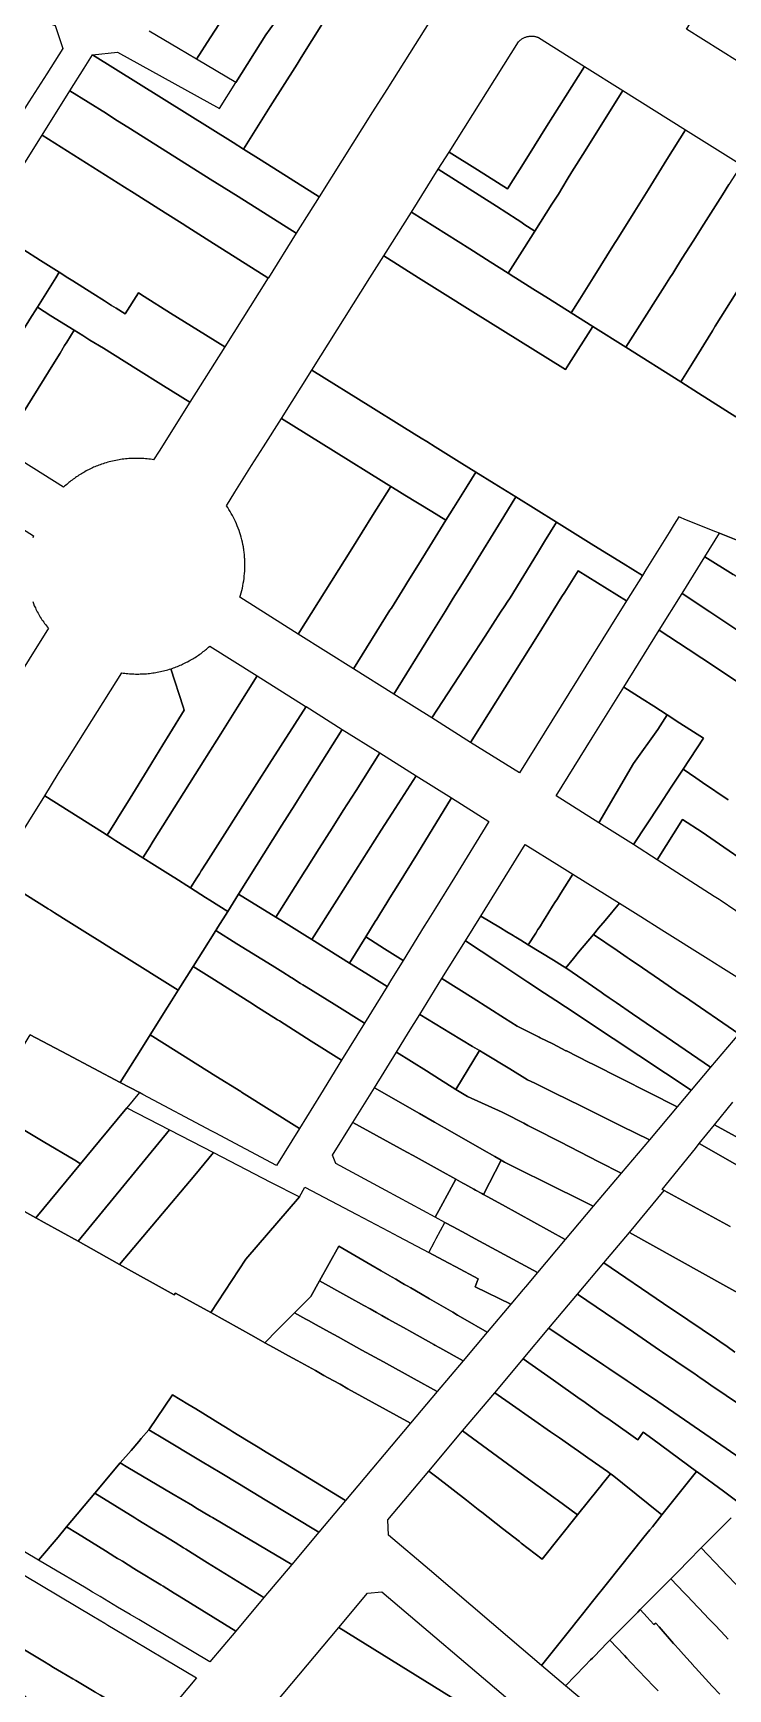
# Model space of a CAD drawing. Header units: metres. Extents: x 3 to 1005126, y 39 to 4383651.
# Drawn here: x 490189.9 to 490286.3, y 4371099.3 to 4371329.2 of the extents above; entities that cross this region are included whole.
import ezdxf

# ---------------------------------------------------------------- set-up
doc = ezdxf.new("R2010")
doc.units = ezdxf.units.M
doc.header["$MEASUREMENT"] = 0
doc.layers.add('TM_Llucmajor', color=7, linetype='Continuous')

msp = doc.modelspace()

# ---------------------------------------------------------------- linework, layer by layer
at = {"layer": 'TM_Llucmajor', "linetype": 'Continuous', "flags": 128}
for points in [[(490218, 4371322.33), (490212.55, 4371325.56), (490214.46, 4371328.55), (490215.73, 4371330.53), (490216.87, 4371332.32), (490217.98, 4371334.08), (490218.8, 4371335.37), (490218.96, 4371335.27), (490219.91, 4371336.83), (490222.51, 4371341.12), (490225.01, 4371344.99), (490225.07, 4371345.08), (490227.6, 4371348.99), (490232.81, 4371345.72), (490227.83, 4371337.8), (490225.74, 4371334.41), (490225.24, 4371333.59), (490223.43, 4371330.68), (490223.38, 4371330.61), (490222.16, 4371328.95), (490218, 4371322.33)], [(490217.64, 4371313.99), (490198.09, 4371326.16), (490201.57, 4371326.54), (490215.73, 4371318.74), (490218, 4371322.33), (490222.16, 4371328.95), (490223.38, 4371330.61), (490223.43, 4371330.68), (490225.24, 4371333.59), (490225.74, 4371334.41), (490227.83, 4371337.8), (490232.81, 4371345.72), (490237.68, 4371342.66), (490235.16, 4371338.66), (490233.38, 4371335.82), (490231.51, 4371332.84), (490230.06, 4371330.53), (490227.09, 4371325.81), (490226.51, 4371324.89), (490222.79, 4371318.98), (490222.32, 4371318.24), (490219.08, 4371313.08), (490217.64, 4371313.99)], [(490171, 4371327.67), (490167.88, 4371329.64), (490167.46, 4371329.9), (490159.79, 4371334.75), (490164.67, 4371342.54), (490172.29, 4371338), (490175.76, 4371335.93), (490181.91, 4371333.91), (490190.12, 4371331.21), (490192.92, 4371330.23), (490193.98, 4371327.06), (490191.75, 4371323.56), (490189.28, 4371319.67), (490187.67, 4371317.13), (490185.13, 4371318.74), (490182.62, 4371320.32), (490176.36, 4371324.28), (490173.24, 4371326.26), (490171, 4371327.67)], [(490221.52, 4371311.55), (490219.08, 4371313.08), (490222.32, 4371318.24), (490222.79, 4371318.98), (490226.51, 4371324.89), (490227.09, 4371325.81), (490230.06, 4371330.53), (490231.51, 4371332.84), (490233.38, 4371335.82), (490235.16, 4371338.66), (490237.68, 4371342.66), (490246.89, 4371336.88), (490247.42, 4371334.8), (490238.98, 4371321.38), (490237, 4371318.24), (490232.8, 4371311.56), (490229.6, 4371306.47), (490221.52, 4371311.55)], [(490290.05, 4371323.83), (490280.62, 4371329.76), (490283.33, 4371334), (490284.89, 4371336.43), (490285.51, 4371337.41), (490288.17, 4371341.58), (490292.08, 4371340.03), (490292.46, 4371339.88), (490295.13, 4371338.82), (490296.61, 4371338.23), (490298.52, 4371337.47), (490297.32, 4371335.53), (490296.71, 4371334.56), (490294.91, 4371331.66), (490292.47, 4371327.73), (490290.05, 4371323.83)], [(490255.76, 4371307.59), (490251.57, 4371310.21), (490247.64, 4371312.68), (490257.26, 4371327.96), (490257.32, 4371328.03), (490257.38, 4371328.09), (490257.45, 4371328.15), (490257.52, 4371328.22), (490257.59, 4371328.27), (490257.67, 4371328.33), (490257.75, 4371328.39), (490257.83, 4371328.44), (490257.91, 4371328.48), (490258, 4371328.53), (490258.09, 4371328.57), (490258.18, 4371328.61), (490258.27, 4371328.64), (490258.36, 4371328.68), (490258.46, 4371328.7), (490258.55, 4371328.73), (490258.65, 4371328.74), (490258.75, 4371328.76), (490258.85, 4371328.77), (490258.95, 4371328.78), (490259.04, 4371328.78), (490259.14, 4371328.78), (490259.24, 4371328.77), (490259.33, 4371328.77), (490259.43, 4371328.75), (490259.52, 4371328.74), (490259.62, 4371328.72), (490259.71, 4371328.69), (490259.8, 4371328.67), (490259.88, 4371328.64), (490259.97, 4371328.61), (490260.05, 4371328.57), (490266.42, 4371324.57), (490261.15, 4371316.21), (490258.64, 4371312.2), (490257.4, 4371310.22), (490256.52, 4371308.8), (490255.76, 4371307.59)], [(490200.03, 4371318.01), (490194.97, 4371321.19), (490196.94, 4371324.32), (490198.09, 4371326.16), (490217.64, 4371313.99), (490219.08, 4371313.08), (490221.52, 4371311.55), (490229.6, 4371306.47), (490226.41, 4371301.4), (490218.32, 4371306.49), (490214.45, 4371308.93), (490203.38, 4371315.9), (490201.21, 4371317.26), (490200.03, 4371318.01)], [(490254.22, 4371305.14), (490246.12, 4371310.28), (490247.64, 4371312.68), (490251.57, 4371310.21), (490255.76, 4371307.59), (490256.52, 4371308.8), (490257.4, 4371310.22), (490258.64, 4371312.2), (490261.15, 4371316.21), (490266.42, 4371324.57), (490271.77, 4371321.21), (490266.51, 4371312.85), (490264.68, 4371309.95), (490264.02, 4371308.85), (490262.81, 4371306.83), (490262.27, 4371305.98), (490261.92, 4371305.44), (490259.53, 4371301.7), (490258.02, 4371302.67), (490257.71, 4371302.88), (490257.09, 4371303.32), (490254.22, 4371305.14)], [(490207.3, 4371304.81), (490203.88, 4371306.97), (490202.56, 4371307.81), (490191.11, 4371315.04), (490194.97, 4371321.19), (490200.03, 4371318.01), (490201.21, 4371317.26), (490203.38, 4371315.9), (490214.45, 4371308.93), (490218.32, 4371306.49), (490226.41, 4371301.4), (490222.53, 4371295.23), (490222.5, 4371295.19), (490222.44, 4371295.23), (490214.41, 4371300.31), (490211.36, 4371302.24), (490210.55, 4371302.75), (490208.56, 4371304.01), (490207.3, 4371304.81)], [(490256.64, 4371295.35), (490255.82, 4371295.87), (490258.09, 4371299.44), (490259.53, 4371301.7), (490261.92, 4371305.44), (490262.27, 4371305.98), (490262.81, 4371306.83), (490264.02, 4371308.85), (490264.68, 4371309.95), (490266.51, 4371312.85), (490271.77, 4371321.21), (490280.47, 4371315.75), (490277.89, 4371311.62), (490275.27, 4371307.43), (490273.41, 4371304.45), (490270.97, 4371300.54), (490270.61, 4371299.96), (490267.65, 4371295.23), (490265.78, 4371292.24), (490264.59, 4371290.34), (490261.45, 4371292.32), (490259.28, 4371293.69), (490256.83, 4371295.23), (490256.64, 4371295.35)], [(490267.57, 4371288.46), (490264.59, 4371290.34), (490265.78, 4371292.24), (490267.65, 4371295.23), (490270.61, 4371299.96), (490270.97, 4371300.54), (490273.41, 4371304.45), (490275.27, 4371307.43), (490277.89, 4371311.62), (490280.47, 4371315.75), (490288.22, 4371310.88), (490286.5, 4371308.17), (490285.6, 4371306.74), (490283, 4371302.64), (490281.52, 4371300.3), (490280.02, 4371297.93), (490279.27, 4371296.75), (490278.83, 4371296.06), (490278.68, 4371295.82), (490278.3, 4371295.23), (490277.58, 4371294.09), (490273.81, 4371288.15), (490272.17, 4371285.56), (490267.57, 4371288.46)], [(490250.51, 4371299.22), (490242.39, 4371304.35), (490246.12, 4371310.28), (490254.22, 4371305.14), (490257.09, 4371303.32), (490257.71, 4371302.88), (490258.02, 4371302.67), (490259.53, 4371301.7), (490258.09, 4371299.44), (490255.82, 4371295.87), (490253.34, 4371297.43), (490250.51, 4371299.22)], [(490243.37, 4371295.23), (490238.55, 4371298.26), (490242.39, 4371304.35), (490250.51, 4371299.22), (490253.34, 4371297.43), (490255.82, 4371295.87), (490256.64, 4371295.35), (490256.83, 4371295.23), (490259.28, 4371293.69), (490261.45, 4371292.32), (490264.59, 4371290.34), (490267.57, 4371288.46), (490264.27, 4371283.21), (490263.8, 4371282.46), (490250.92, 4371290.5), (490246.7, 4371293.14), (490243.37, 4371295.23)], [(490282.28, 4371279.19), (490279.8, 4371280.75), (490281.43, 4371283.37), (490284.19, 4371287.83), (490284.6, 4371288.49), (490287.48, 4371293.14), (490288.73, 4371295.15), (490288.78, 4371295.23), (490288.97, 4371295.54), (490290.49, 4371298), (490295.6, 4371306.24), (490303.4, 4371301.33), (490299.58, 4371295.23), (490298.29, 4371293.18), (490296.43, 4371290.23), (490295.27, 4371288.38), (490293.81, 4371286.05), (490291.92, 4371283.04), (490291.06, 4371281.68), (490288.96, 4371278.33), (490287.45, 4371275.92), (490282.28, 4371279.19)], [(490180.24, 4371274.85), (490175.26, 4371277.99), (490179.67, 4371285.07), (490180.45, 4371286.33), (490180.97, 4371287.17), (490184.09, 4371292.18), (490184.61, 4371293.02), (490185.12, 4371293.84), (490185.39, 4371294.26), (490185.74, 4371294.84), (490185.98, 4371295.23), (490186.6, 4371296.23), (490188.44, 4371299.18), (490190.89, 4371297.63), (490193.5, 4371295.98), (490193.03, 4371295.23), (490190.45, 4371291.12), (490189.41, 4371289.47), (490189.13, 4371289.02), (490187.7, 4371286.74), (490185.4, 4371283.07), (490184.68, 4371281.93), (490182.59, 4371278.6), (490180.24, 4371274.85)], [(490195.57, 4371287.93), (490192.33, 4371289.95), (490190.45, 4371291.12), (490193.03, 4371295.23), (490193.5, 4371295.98), (490194.68, 4371295.23), (490195.39, 4371294.78), (490198.16, 4371293.03), (490199.76, 4371292.02), (490200.75, 4371291.39), (490201.38, 4371290.99), (490202.63, 4371290.2), (490204.48, 4371293.12), (490205.29, 4371292.62), (490208.96, 4371290.32), (490212.81, 4371287.91), (490216.47, 4371285.62), (490211.63, 4371277.93), (490207.96, 4371280.22), (490204.11, 4371282.62), (490199.62, 4371285.42), (490197.75, 4371286.57), (490196.76, 4371287.19), (490195.57, 4371287.93)], [(490185.45, 4371271.57), (490180.24, 4371274.85), (490182.59, 4371278.6), (490184.68, 4371281.93), (490185.4, 4371283.07), (490187.7, 4371286.74), (490189.13, 4371289.02), (490189.41, 4371289.47), (490190.45, 4371291.12), (490192.33, 4371289.95), (490195.57, 4371287.93), (490194.54, 4371286.27), (490194.24, 4371285.79), (490193.6, 4371284.75), (490192.84, 4371283.52), (490190.57, 4371279.86), (490188.29, 4371276.17), (490185.45, 4371271.57)], [(490239.55, 4371266.24), (490238.58, 4371266.84), (490231.57, 4371271.2), (490224.34, 4371275.69), (490228.55, 4371282.38), (490236.77, 4371277.28), (490241.06, 4371274.62), (490242.76, 4371273.56), (490243.76, 4371272.94), (490244.53, 4371272.46), (490245.71, 4371271.73), (490249.4, 4371269.44), (490251.35, 4371268.23), (490250.15, 4371266.29), (490248.3, 4371263.32), (490247.19, 4371261.54), (490245.24, 4371262.74), (490241.5, 4371265.04), (490240.37, 4371265.74), (490239.55, 4371266.24)], [(490226.67, 4371245.75), (490218.56, 4371250.85), (490218.66, 4371251.16), (490218.75, 4371251.48), (490218.84, 4371251.8), (490218.92, 4371252.13), (490218.99, 4371252.46), (490219.05, 4371252.79), (490219.11, 4371253.12), (490219.15, 4371253.45), (490219.19, 4371253.79), (490219.23, 4371254.13), (490219.25, 4371254.46), (490219.26, 4371254.63), (490219.27, 4371254.8), (490219.27, 4371254.97), (490219.28, 4371255.14), (490219.28, 4371255.31), (490219.28, 4371255.49), (490219.28, 4371255.66), (490219.27, 4371255.83), (490219.26, 4371256), (490219.26, 4371256.17), (490219.24, 4371256.34), (490219.23, 4371256.51), (490219.22, 4371256.68), (490219.2, 4371256.85), (490219.18, 4371257.02), (490219.16, 4371257.18), (490219.14, 4371257.35), (490219.11, 4371257.52), (490219.09, 4371257.69), (490219.06, 4371257.86), (490219, 4371258.19), (490218.92, 4371258.52), (490218.85, 4371258.85), (490218.76, 4371259.18), (490218.67, 4371259.5), (490218.57, 4371259.82), (490218.46, 4371260.14), (490218.34, 4371260.45), (490218.22, 4371260.76), (490218.09, 4371261.07), (490217.96, 4371261.37), (490217.82, 4371261.66), (490217.68, 4371261.94), (490217.53, 4371262.22), (490217.37, 4371262.49), (490217.21, 4371262.77), (490217.05, 4371263.04), (490216.88, 4371263.31), (490216.7, 4371263.57), (490217.87, 4371265.43), (490220.21, 4371269.14), (490221.85, 4371271.74), (490224.34, 4371275.69), (490231.57, 4371271.2), (490238.58, 4371266.84), (490239.55, 4371266.24), (490237.01, 4371262.21), (490234.11, 4371257.59), (490226.67, 4371245.75)], [(490239.95, 4371237.4), (490234.36, 4371240.91), (490239.42, 4371249.05), (490239.61, 4371249.34), (490241.47, 4371252.34), (490241.75, 4371252.79), (490243.75, 4371256), (490244.95, 4371257.93), (490247.19, 4371261.54), (490248.3, 4371263.32), (490250.15, 4371266.29), (490251.35, 4371268.23), (490253.88, 4371266.66), (490256.91, 4371264.78), (490255.24, 4371262.08), (490250.54, 4371254.49), (490249.25, 4371252.4), (490248.21, 4371250.72), (490247.07, 4371248.89), (490245, 4371245.55), (490239.95, 4371237.4)], [(490234.36, 4371240.91), (490226.67, 4371245.75), (490234.11, 4371257.59), (490237.01, 4371262.21), (490239.55, 4371266.24), (490240.37, 4371265.74), (490241.5, 4371265.04), (490245.24, 4371262.74), (490247.19, 4371261.54), (490244.95, 4371257.93), (490243.75, 4371256), (490241.75, 4371252.79), (490241.47, 4371252.34), (490239.61, 4371249.34), (490239.42, 4371249.05), (490234.36, 4371240.91)], [(490245.22, 4371234.09), (490239.95, 4371237.4), (490245, 4371245.55), (490247.07, 4371248.89), (490248.21, 4371250.72), (490249.25, 4371252.4), (490250.54, 4371254.49), (490255.24, 4371262.08), (490256.91, 4371264.78), (490262.56, 4371261.27), (490260.89, 4371258.58), (490259.9, 4371256.98), (490256.09, 4371250.78), (490255.7, 4371250.19), (490255.36, 4371249.66), (490254.79, 4371248.78), (490252.63, 4371245.46), (490250.46, 4371242.13), (490245.22, 4371234.09)], [(490250.62, 4371230.69), (490245.22, 4371234.09), (490250.46, 4371242.13), (490252.63, 4371245.46), (490254.79, 4371248.78), (490255.36, 4371249.66), (490255.7, 4371250.19), (490256.09, 4371250.78), (490259.9, 4371256.98), (490260.89, 4371258.58), (490262.56, 4371261.27), (490267.75, 4371258.05), (490271.8, 4371255.54), (490274.47, 4371253.88), (490272.27, 4371250.34), (490265.54, 4371254.52), (490263.7, 4371251.58), (490263.31, 4371250.97), (490259.9, 4371245.51), (490257.85, 4371242.24), (490250.62, 4371230.69)], [(490287.09, 4371254), (490283.13, 4371256.45), (490285.19, 4371259.75), (490294.66, 4371255.97), (490297.8, 4371254.72), (490298.59, 4371254.18), (490302.56, 4371251.47), (490305.65, 4371249.38), (490304.5, 4371247.97), (490304.39, 4371247.83), (490301.92, 4371244.8), (490301.79, 4371244.89), (490295.31, 4371248.91), (490291.56, 4371251.23), (490290.9, 4371251.64), (490287.09, 4371254)], [(490270.05, 4371246.77), (490257.41, 4371226.47), (490250.62, 4371230.69), (490257.85, 4371242.24), (490259.9, 4371245.51), (490263.31, 4371250.97), (490263.7, 4371251.58), (490265.54, 4371254.52), (490272.27, 4371250.34), (490270.05, 4371246.77)], [(490200.67, 4371217.47), (490200.16, 4371217.8), (490201.44, 4371219.89), (490201.59, 4371220.13), (490203.32, 4371222.96), (490205.68, 4371226.79), (490206.35, 4371227.87), (490207.88, 4371230.35), (490208.86, 4371231.95), (490210.85, 4371235.18), (490210.7, 4371235.65), (490208.99, 4371240.92), (490209.18, 4371240.98), (490209.36, 4371241.05), (490209.54, 4371241.11), (490209.73, 4371241.18), (490209.91, 4371241.25), (490210.09, 4371241.33), (490210.27, 4371241.4), (490210.45, 4371241.48), (490210.63, 4371241.56), (490210.81, 4371241.65), (490210.99, 4371241.73), (490211.16, 4371241.82), (490211.29, 4371241.89), (490211.51, 4371242.01), (490211.68, 4371242.1), (490211.86, 4371242.2), (490212.03, 4371242.3), (490212.19, 4371242.4), (490212.36, 4371242.51), (490212.53, 4371242.61), (490212.69, 4371242.72), (490212.85, 4371242.83), (490213.02, 4371242.94), (490213.18, 4371243.06), (490213.33, 4371243.18), (490213.49, 4371243.3), (490213.64, 4371243.42), (490213.8, 4371243.54), (490213.95, 4371243.66), (490214.1, 4371243.79), (490214.24, 4371243.92), (490214.39, 4371244.05), (490220.98, 4371239.92), (490218.25, 4371235.58), (490215.92, 4371231.89), (490213.95, 4371228.75), (490213.7, 4371228.35), (490206.55, 4371217), (490206.41, 4371216.77), (490206.06, 4371216.21), (490205.1, 4371214.68), (490201.37, 4371217.03), (490200.67, 4371217.47)], [(490200.16, 4371217.8), (490199.51, 4371218.21), (490191.47, 4371223.3), (490193.35, 4371226.31), (490194.65, 4371228.38), (490202.16, 4371240.36), (490202.37, 4371240.33), (490202.59, 4371240.3), (490202.8, 4371240.28), (490203.01, 4371240.26), (490203.23, 4371240.24), (490203.44, 4371240.22), (490203.66, 4371240.21), (490203.87, 4371240.2), (490204.09, 4371240.19), (490204.31, 4371240.19), (490204.52, 4371240.19), (490204.74, 4371240.2), (490204.96, 4371240.2), (490205.17, 4371240.21), (490205.39, 4371240.23), (490205.61, 4371240.24), (490205.82, 4371240.26), (490206.04, 4371240.28), (490206.26, 4371240.31), (490206.47, 4371240.34), (490206.68, 4371240.37), (490206.9, 4371240.4), (490207.11, 4371240.44), (490207.32, 4371240.48), (490207.54, 4371240.53), (490207.75, 4371240.57), (490207.96, 4371240.63), (490208.17, 4371240.68), (490208.37, 4371240.73), (490208.58, 4371240.79), (490208.79, 4371240.86), (490208.99, 4371240.92), (490210.7, 4371235.65), (490210.85, 4371235.18), (490208.86, 4371231.95), (490207.88, 4371230.35), (490206.35, 4371227.87), (490205.68, 4371226.79), (490203.32, 4371222.96), (490201.59, 4371220.13), (490201.44, 4371219.89), (490200.16, 4371217.8)], [(490209.32, 4371212.01), (490206.71, 4371213.66), (490205.1, 4371214.68), (490206.06, 4371216.21), (490206.41, 4371216.77), (490206.55, 4371217), (490213.7, 4371228.35), (490213.95, 4371228.75), (490215.92, 4371231.89), (490218.25, 4371235.58), (490220.98, 4371239.92), (490227.66, 4371235.72), (490227.76, 4371235.66), (490222.65, 4371227.67), (490220.94, 4371224.98), (490213.89, 4371213.93), (490213.21, 4371212.87), (490212.95, 4371212.46), (490212.59, 4371211.89), (490211.7, 4371210.5), (490209.54, 4371211.87), (490209.32, 4371212.01)], [(490268.42, 4371219.53), (490262.49, 4371223.27), (490267.5, 4371231.32), (490269.36, 4371234.3), (490271.89, 4371238.38), (490274.46, 4371236.73), (490276.05, 4371235.71), (490277.92, 4371234.51), (490276.61, 4371232.47), (490273.24, 4371227.75), (490268.42, 4371219.53)], [(490213.82, 4371209.16), (490211.7, 4371210.5), (490212.59, 4371211.89), (490212.95, 4371212.46), (490213.21, 4371212.87), (490213.89, 4371213.93), (490220.94, 4371224.98), (490222.65, 4371227.67), (490227.76, 4371235.66), (490232.77, 4371232.51), (490227.73, 4371224.48), (490226.58, 4371222.64), (490226.19, 4371222.03), (490224.41, 4371219.2), (490218.4, 4371209.64), (490216.88, 4371207.22), (490214.42, 4371208.77), (490213.82, 4371209.16)], [(490273.22, 4371216.5), (490268.42, 4371219.53), (490273.24, 4371227.75), (490276.61, 4371232.47), (490277.92, 4371234.51), (490279.68, 4371233.37), (490282.94, 4371231.28), (490280.12, 4371226.98), (490278.48, 4371224.49), (490276.84, 4371222), (490273.22, 4371216.5)], [(490223.56, 4371206.43), (490218.4, 4371209.64), (490224.41, 4371219.2), (490226.19, 4371222.03), (490226.58, 4371222.64), (490227.73, 4371224.48), (490232.77, 4371232.51), (490238, 4371229.23), (490234.72, 4371224.04), (490232.93, 4371221.22), (490231.39, 4371218.78), (490229.59, 4371215.95), (490227.77, 4371213.08), (490227.6, 4371212.81), (490223.56, 4371206.43)], [(490224.26, 4371206), (490223.56, 4371206.43), (490227.6, 4371212.81), (490227.77, 4371213.08), (490229.59, 4371215.95), (490231.39, 4371218.78), (490232.93, 4371221.22), (490234.72, 4371224.04), (490238, 4371229.23), (490243.04, 4371226.06), (490239.73, 4371220.85), (490238.22, 4371218.49), (490232.05, 4371208.78), (490228.57, 4371203.31), (490227.58, 4371203.93), (490224.26, 4371206)], [(490230.57, 4371202.06), (490228.57, 4371203.31), (490232.05, 4371208.78), (490238.22, 4371218.49), (490239.73, 4371220.85), (490243.04, 4371226.06), (490247.95, 4371222.98), (490243.25, 4371215.25), (490240.53, 4371210.89), (490239.42, 4371209.1), (490239, 4371208.43), (490238.03, 4371206.86), (490237.58, 4371206.14), (490237.37, 4371205.81), (490236.05, 4371203.69), (490233.79, 4371200.06), (490230.93, 4371201.84), (490230.57, 4371202.06)], [(490191.93, 4371207.59), (490184.53, 4371212.22), (490191.47, 4371223.3), (490199.51, 4371218.21), (490200.16, 4371217.8), (490200.67, 4371217.47), (490201.37, 4371217.03), (490205.1, 4371214.68), (490206.71, 4371213.66), (490209.32, 4371212.01), (490209.54, 4371211.87), (490211.7, 4371210.5), (490213.82, 4371209.16), (490214.42, 4371208.77), (490216.88, 4371207.22), (490215.53, 4371205.06), (490215.22, 4371204.57), (490213.41, 4371201.7), (490212.1, 4371199.6), (490210.01, 4371196.29), (490202.11, 4371201.23), (490201.25, 4371201.76), (490199.99, 4371202.55), (490199.48, 4371202.87), (490199.12, 4371203.1), (490197.43, 4371204.15), (490194.84, 4371205.77), (490192.82, 4371207.03), (490192.26, 4371207.38), (490191.93, 4371207.59)], [(490238.67, 4371202.02), (490236.05, 4371203.69), (490237.37, 4371205.81), (490237.58, 4371206.14), (490238.03, 4371206.86), (490239, 4371208.43), (490239.42, 4371209.1), (490240.53, 4371210.89), (490243.25, 4371215.25), (490247.95, 4371222.98), (490253.15, 4371219.71), (490248.36, 4371211.95), (490245.72, 4371207.67), (490244.59, 4371205.84), (490244.19, 4371205.19), (490241.23, 4371200.39), (490238.67, 4371202.02)], [(490279.28, 4371212.62), (490276.53, 4371214.38), (490280.03, 4371220), (490282.78, 4371218.25), (490285.79, 4371216.17), (490288.59, 4371214.2), (490289.15, 4371213.81), (490289.78, 4371213.36), (490291.42, 4371212.2), (490292.14, 4371211.69), (490292.47, 4371211.46), (490300.8, 4371205.57), (490297.22, 4371201.33), (490296.47, 4371201.19), (490288.11, 4371206.86), (490287.44, 4371207.32), (490285.26, 4371208.79), (490285.15, 4371208.86), (490284.45, 4371209.31), (490279.28, 4371212.62)], [(490254.78, 4371204.93), (490252.02, 4371206.59), (490258.18, 4371216.54), (490262.98, 4371213.54), (490264.82, 4371212.39), (490263.16, 4371209.77), (490262.57, 4371208.83), (490262.43, 4371208.6), (490262.01, 4371207.94), (490260.96, 4371206.27), (490260.64, 4371205.76), (490260.31, 4371205.24), (490260.14, 4371204.97), (490259.97, 4371204.7), (490259.66, 4371204.21), (490258.63, 4371202.59), (490257.59, 4371203.23), (490256.9, 4371203.65), (490256.79, 4371203.71), (490256.55, 4371203.86), (490255.67, 4371204.39), (490254.78, 4371204.93)], [(490262.15, 4371200.44), (490258.63, 4371202.59), (490259.66, 4371204.21), (490259.97, 4371204.7), (490260.14, 4371204.97), (490260.31, 4371205.24), (490260.64, 4371205.76), (490260.96, 4371206.27), (490262.01, 4371207.94), (490262.43, 4371208.6), (490262.57, 4371208.83), (490263.16, 4371209.77), (490264.82, 4371212.39), (490271.28, 4371208.36), (490269.29, 4371205.96), (490268.39, 4371204.89), (490267.68, 4371204.03), (490265.62, 4371201.55), (490264.92, 4371200.7), (490263.84, 4371199.4), (490263.38, 4371199.68), (490262.15, 4371200.44)], [(490218.17, 4371202.73), (490215.22, 4371204.57), (490215.53, 4371205.06), (490216.88, 4371207.22), (490218.4, 4371209.64), (490223.56, 4371206.43), (490224.26, 4371206), (490227.58, 4371203.93), (490228.57, 4371203.31), (490230.57, 4371202.06), (490230.93, 4371201.84), (490233.79, 4371200.06), (490236.08, 4371198.63), (490239.02, 4371196.8), (490235.87, 4371191.71), (490231.67, 4371194.33), (490227.76, 4371196.77), (490227.32, 4371197.04), (490226.99, 4371197.24), (490225.78, 4371197.99), (490225.7, 4371198.04), (490224.53, 4371198.77), (490223.04, 4371199.7), (490218.17, 4371202.73)], [(490270.97, 4371201.78), (490267.68, 4371204.03), (490268.39, 4371204.89), (490269.29, 4371205.96), (490271.28, 4371208.36), (490274.25, 4371206.5), (490277.18, 4371204.66), (490283.62, 4371200.62), (490285.38, 4371199.52), (490291.05, 4371195.97), (490291.33, 4371194.35), (490287.86, 4371190.24), (490280.32, 4371195.39), (490279.72, 4371195.8), (490276.84, 4371197.77), (490274.47, 4371199.39), (490272.66, 4371200.62), (490272.37, 4371200.82), (490270.97, 4371201.78)], [(490254.24, 4371200.27), (490249.89, 4371203.15), (490252.02, 4371206.59), (490254.78, 4371204.93), (490255.67, 4371204.39), (490256.55, 4371203.86), (490256.79, 4371203.71), (490256.9, 4371203.65), (490257.59, 4371203.23), (490258.63, 4371202.59), (490262.15, 4371200.44), (490263.38, 4371199.68), (490263.84, 4371199.4), (490266.34, 4371197.68), (490268.75, 4371196.01), (490269.14, 4371195.74), (490269.87, 4371195.24), (490270.84, 4371194.57), (490273.11, 4371193.02), (490276.02, 4371191.02), (490283.93, 4371185.59), (490281.26, 4371182.41), (490270.41, 4371189.58), (490267.43, 4371191.55), (490266.93, 4371191.88), (490266.69, 4371192.04), (490264.7, 4371193.36), (490263.78, 4371193.96), (490263.3, 4371194.29), (490263.24, 4371194.33), (490260.87, 4371195.89), (490258.56, 4371197.42), (490255.21, 4371199.63), (490254.24, 4371200.27)], [(490215.06, 4371197.72), (490212.1, 4371199.6), (490213.41, 4371201.7), (490215.22, 4371204.57), (490218.17, 4371202.73), (490223.04, 4371199.7), (490224.53, 4371198.77), (490225.7, 4371198.04), (490225.78, 4371197.99), (490226.99, 4371197.24), (490227.32, 4371197.04), (490227.76, 4371196.77), (490231.67, 4371194.33), (490235.87, 4371191.71), (490232.7, 4371186.56), (490228.49, 4371189.22), (490224.06, 4371192.03), (490223.8, 4371192.19), (490220.66, 4371194.18), (490220.47, 4371194.3), (490215.06, 4371197.72)], [(490241.23, 4371200.39), (490239.51, 4371197.6), (490239.02, 4371196.8), (490236.08, 4371198.63), (490233.79, 4371200.06), (490236.05, 4371203.69), (490238.67, 4371202.02), (490241.23, 4371200.39)], [(490250.96, 4371195.17), (490246.64, 4371197.91), (490249.89, 4371203.15), (490254.24, 4371200.27), (490255.21, 4371199.63), (490258.56, 4371197.42), (490260.87, 4371195.89), (490263.24, 4371194.33), (490263.3, 4371194.29), (490263.78, 4371193.96), (490264.7, 4371193.36), (490266.69, 4371192.04), (490266.93, 4371191.88), (490267.43, 4371191.55), (490270.41, 4371189.58), (490281.26, 4371182.41), (490279.3, 4371180.09), (490267.59, 4371186), (490267.1, 4371186.25), (490263.92, 4371187.86), (490263.85, 4371187.89), (490262.03, 4371188.83), (490260.3, 4371189.69), (490260.16, 4371189.76), (490259.23, 4371190.22), (490257.09, 4371191.28), (490255.33, 4371192.4), (490250.96, 4371195.17)], [(490266.34, 4371197.68), (490263.84, 4371199.4), (490264.92, 4371200.7), (490265.62, 4371201.55), (490267.68, 4371204.03), (490270.97, 4371201.78), (490272.37, 4371200.82), (490272.66, 4371200.62), (490274.47, 4371199.39), (490276.84, 4371197.77), (490279.72, 4371195.8), (490280.32, 4371195.39), (490287.86, 4371190.24), (490283.93, 4371185.59), (490276.02, 4371191.02), (490273.11, 4371193.02), (490270.84, 4371194.57), (490269.87, 4371195.24), (490269.14, 4371195.74), (490268.75, 4371196.01), (490266.34, 4371197.68)], [(490208.13, 4371188.82), (490206.11, 4371190.08), (490208.54, 4371193.95), (490209.07, 4371194.79), (490210.01, 4371196.29), (490212.1, 4371199.6), (490215.06, 4371197.72), (490220.47, 4371194.3), (490220.66, 4371194.18), (490223.8, 4371192.19), (490224.06, 4371192.03), (490228.49, 4371189.22), (490232.7, 4371186.56), (490229.76, 4371181.8), (490226.86, 4371177.09), (490218.8, 4371182.14), (490218.7, 4371182.2), (490215.24, 4371184.37), (490208.13, 4371188.82)], [(490247.84, 4371190.32), (490243.55, 4371192.91), (490246.64, 4371197.91), (490250.96, 4371195.17), (490255.33, 4371192.4), (490257.09, 4371191.28), (490259.23, 4371190.22), (490260.16, 4371189.76), (490260.3, 4371189.69), (490262.03, 4371188.83), (490263.85, 4371187.89), (490263.92, 4371187.86), (490267.1, 4371186.25), (490267.59, 4371186), (490279.3, 4371180.09), (490275.44, 4371175.52), (490271.58, 4371177.42), (490266.5, 4371179.93), (490263.58, 4371181.37), (490262.89, 4371181.71), (490259.54, 4371183.36), (490258.53, 4371183.86), (490256.05, 4371185.35), (490252.45, 4371187.53), (490251.83, 4371187.9), (490250.88, 4371188.48), (490247.84, 4371190.32)], [(490248.57, 4371182.52), (490246.3, 4371183.95), (490244.47, 4371185.1), (490240.32, 4371187.7), (490242.01, 4371190.42), (490243.55, 4371192.91), (490247.84, 4371190.32), (490250.88, 4371188.48), (490251.83, 4371187.9), (490248.57, 4371182.52)], [(490191.27, 4371175.28), (490183.35, 4371180), (490186.48, 4371185.18), (490187.64, 4371187.08), (490189.47, 4371190.11), (490194.65, 4371187.36), (490201.96, 4371183.47), (490204.62, 4371182.06), (490202.87, 4371179.93), (490199.09, 4371175.36), (490196.46, 4371172.19), (490195.64, 4371172.68), (490191.27, 4371175.28)], [(490204.62, 4371182.06), (490201.96, 4371183.47), (490204.81, 4371188), (490206.11, 4371190.08), (490208.13, 4371188.82), (490215.24, 4371184.37), (490218.7, 4371182.2), (490218.8, 4371182.14), (490226.86, 4371177.09), (490223.67, 4371171.93), (490215.13, 4371176.47), (490214.7, 4371176.7), (490205.08, 4371181.81), (490204.62, 4371182.06)], [(490243.5, 4371179.18), (490237.26, 4371182.75), (490240.32, 4371187.7), (490244.47, 4371185.1), (490246.3, 4371183.95), (490248.57, 4371182.52), (490250.17, 4371181.52), (490254.99, 4371179.36), (490255.37, 4371179.16), (490258.03, 4371177.8), (490258.58, 4371177.52), (490259.79, 4371176.9), (490262.77, 4371175.37), (490263.04, 4371175.23), (490268.43, 4371172.46), (490271.51, 4371170.87), (490267.65, 4371166.29), (490260.08, 4371170.05), (490258.57, 4371170.8), (490255.31, 4371172.42), (490254.88, 4371172.67), (490253.98, 4371173.18), (490252.2, 4371174.2), (490248.07, 4371176.56), (490245.59, 4371177.98), (490243.5, 4371179.18)], [(490251.83, 4371187.9), (490252.45, 4371187.53), (490256.05, 4371185.35), (490258.53, 4371183.86), (490259.54, 4371183.36), (490262.89, 4371181.71), (490263.58, 4371181.37), (490266.5, 4371179.93), (490271.58, 4371177.42), (490275.44, 4371175.52), (490271.51, 4371170.87), (490268.43, 4371172.46), (490263.04, 4371175.23), (490262.77, 4371175.37), (490259.79, 4371176.9), (490258.58, 4371177.52), (490258.03, 4371177.8), (490255.37, 4371179.16), (490254.99, 4371179.36), (490250.17, 4371181.52), (490248.57, 4371182.52), (490251.83, 4371187.9)], [(490242.62, 4371173.31), (490241.76, 4371173.78), (490234.26, 4371177.91), (490237.26, 4371182.75), (490243.5, 4371179.18), (490245.59, 4371177.98), (490248.07, 4371176.56), (490252.2, 4371174.2), (490253.98, 4371173.18), (490254.88, 4371172.67), (490252.41, 4371167.92), (490252.17, 4371168.05), (490251.31, 4371168.53), (490251.07, 4371168.66), (490249.8, 4371169.36), (490249.55, 4371169.5), (490248.57, 4371170.04), (490246.4, 4371171.23), (490245.54, 4371171.7), (490242.62, 4371173.31)], [(490191.41, 4371164.03), (490190.25, 4371164.68), (490196.46, 4371172.19), (490199.09, 4371175.36), (490202.87, 4371179.93), (490208.79, 4371176.89), (490196.11, 4371161.42), (490191.41, 4371164.03)], [(490245.69, 4371164.77), (490238.85, 4371168.46), (490231.9, 4371172.22), (490231.45, 4371173.37), (490234.26, 4371177.91), (490241.76, 4371173.78), (490242.62, 4371173.31), (490245.54, 4371171.7), (490246.4, 4371171.23), (490248.57, 4371170.04), (490247.63, 4371168.33), (490246.48, 4371166.22), (490245.69, 4371164.77)], [(490201.88, 4371158.21), (490196.11, 4371161.42), (490208.79, 4371176.89), (490214.92, 4371173.73), (490212.32, 4371170.6), (490201.88, 4371158.21)], [(490214.52, 4371151.51), (490209.64, 4371154.21), (490209.45, 4371153.99), (490201.88, 4371158.21), (490212.32, 4371170.6), (490214.92, 4371173.73), (490222.85, 4371169.65), (490226.87, 4371167.58), (490219.39, 4371158.93), (490214.52, 4371151.51)], [(490255.06, 4371166.46), (490252.9, 4371167.65), (490252.41, 4371167.92), (490254.88, 4371172.67), (490255.31, 4371172.42), (490258.57, 4371170.8), (490260.08, 4371170.05), (490267.65, 4371166.29), (490263.75, 4371161.67), (490255.06, 4371166.46)], [(490222.06, 4371147.34), (490220.53, 4371148.19), (490214.52, 4371151.51), (490219.39, 4371158.93), (490226.87, 4371167.58), (490227.61, 4371168.95), (490234.81, 4371165.14), (490239.22, 4371162.81), (490240.62, 4371162.07), (490242.25, 4371161.21), (490244.83, 4371159.84), (490247.51, 4371158.41), (490248.56, 4371157.85), (490251.67, 4371156.2), (490251.24, 4371155.09), (490256.21, 4371152.71), (490252.92, 4371148.79), (490249.55, 4371150.75), (490248.81, 4371151.18), (490248.14, 4371151.57), (490244.91, 4371153.44), (490243.66, 4371154.16), (490242.3, 4371154.95), (490241.83, 4371155.22), (490241.46, 4371155.43), (490240.98, 4371155.71), (490240.23, 4371156.15), (490239.73, 4371156.44), (490239.39, 4371156.64), (490238.21, 4371157.32), (490236.76, 4371158.16), (490232.33, 4371160.73), (490229.64, 4371155.92), (490228.43, 4371153.77), (490228.15, 4371153.48), (490226.16, 4371151.48), (490223.82, 4371149.12), (490222.06, 4371147.34)], [(490247.02, 4371164.05), (490245.69, 4371164.77), (490246.48, 4371166.22), (490247.63, 4371168.33), (490248.57, 4371170.04), (490249.55, 4371169.5), (490249.8, 4371169.36), (490251.07, 4371168.66), (490251.31, 4371168.53), (490252.17, 4371168.05), (490252.41, 4371167.92), (490252.9, 4371167.65), (490255.06, 4371166.46), (490263.75, 4371161.67), (490259.9, 4371157.09), (490251.85, 4371161.44), (490250.74, 4371162.04), (490249.98, 4371162.45), (490248.18, 4371163.42), (490247.02, 4371164.05)], [(490256.21, 4371152.71), (490251.24, 4371155.09), (490251.67, 4371156.2), (490248.56, 4371157.85), (490247.51, 4371158.41), (490244.83, 4371159.84), (490245.62, 4371161.35), (490245.85, 4371161.79), (490247.02, 4371164.05), (490248.18, 4371163.42), (490249.98, 4371162.45), (490250.74, 4371162.04), (490251.85, 4371161.44), (490259.9, 4371157.09), (490258.22, 4371155.09), (490257.9, 4371154.71), (490256.21, 4371152.71)], [(490233.7, 4371153.66), (490229.64, 4371155.92), (490232.33, 4371160.73), (490236.76, 4371158.16), (490238.21, 4371157.32), (490239.39, 4371156.64), (490239.73, 4371156.44), (490240.23, 4371156.15), (490240.98, 4371155.71), (490241.46, 4371155.43), (490241.83, 4371155.22), (490242.3, 4371154.95), (490243.66, 4371154.16), (490244.91, 4371153.44), (490248.14, 4371151.57), (490248.81, 4371151.18), (490249.55, 4371150.75), (490252.92, 4371148.79), (490249.58, 4371144.83), (490246.33, 4371146.64), (490245.67, 4371147.01), (490245.51, 4371147.1), (490242.47, 4371148.79), (490241.29, 4371149.44), (490239.19, 4371150.61), (490239.01, 4371150.71), (490238.83, 4371150.81), (490238.27, 4371151.12), (490237.54, 4371151.53), (490236.66, 4371152.02), (490235.78, 4371152.51), (490235.03, 4371152.93), (490234.52, 4371153.21), (490233.7, 4371153.66)], [(490227.73, 4371150.61), (490226.16, 4371151.48), (490228.15, 4371153.48), (490228.43, 4371153.77), (490229.64, 4371155.92), (490233.7, 4371153.66), (490234.52, 4371153.21), (490235.03, 4371152.93), (490235.78, 4371152.51), (490236.66, 4371152.02), (490237.54, 4371151.53), (490238.27, 4371151.12), (490238.83, 4371150.81), (490239.01, 4371150.71), (490239.19, 4371150.61), (490241.29, 4371149.44), (490242.47, 4371148.79), (490245.51, 4371147.1), (490245.67, 4371147.01), (490246.33, 4371146.64), (490249.58, 4371144.83), (490245.98, 4371140.55), (490242.8, 4371142.31), (490238.53, 4371144.66), (490235.52, 4371146.32), (490233.29, 4371147.55), (490232.23, 4371148.13), (490231, 4371148.81), (490229.16, 4371149.82), (490228.12, 4371150.4), (490227.73, 4371150.61)], [(490226.54, 4371144.85), (490225.33, 4371145.52), (490223.26, 4371146.67), (490222.06, 4371147.34), (490223.82, 4371149.12), (490226.16, 4371151.48), (490227.73, 4371150.61), (490228.12, 4371150.4), (490229.16, 4371149.82), (490231, 4371148.81), (490232.23, 4371148.13), (490233.29, 4371147.55), (490235.52, 4371146.32), (490238.53, 4371144.66), (490242.8, 4371142.31), (490245.98, 4371140.55), (490242.27, 4371136.15), (490233.59, 4371140.95), (490232.49, 4371141.56), (490231.53, 4371142.09), (490230.25, 4371142.8), (490229.06, 4371143.46), (490226.54, 4371144.85)], [(490256.45, 4371138.65), (490253.97, 4371140.38), (490255.86, 4371142.62), (490257.93, 4371145.09), (490262.14, 4371142.12), (490265.84, 4371139.5), (490266.2, 4371139.25), (490268.91, 4371137.34), (490269.45, 4371136.96), (490269.69, 4371136.79), (490271.45, 4371135.55), (490272.53, 4371134.79), (490273.83, 4371133.87), (490274.56, 4371134.92), (490275.93, 4371133.92), (490282.01, 4371129.47), (490277.18, 4371123.43), (490271.73, 4371127.81), (490270.26, 4371128.99), (490270.05, 4371129.15), (490269.62, 4371129.45), (490266.88, 4371131.37), (490265.59, 4371132.27), (490264.98, 4371132.7), (490262.95, 4371134.11), (490262.41, 4371134.49), (490261.7, 4371134.98), (490256.45, 4371138.65)], [(490212.63, 4371131.22), (490208.09, 4371133.95), (490205.91, 4371135.26), (490209.22, 4371140.1), (490211.33, 4371138.81), (490212.44, 4371138.13), (490214.78, 4371136.7), (490215.5, 4371136.26), (490217.19, 4371135.23), (490217.61, 4371134.97), (490219.51, 4371133.81), (490221.11, 4371132.83), (490222.21, 4371132.15), (490224.91, 4371130.5), (490233.24, 4371125.41), (490229.56, 4371121.04), (490222.11, 4371125.52), (490218.51, 4371127.69), (490215.84, 4371129.29), (490213.35, 4371130.79), (490212.63, 4371131.22)], [(490257.12, 4371129.52), (490256.44, 4371130.02), (490249.5, 4371135.08), (490253.97, 4371140.38), (490256.45, 4371138.65), (490261.7, 4371134.98), (490262.41, 4371134.49), (490262.95, 4371134.11), (490264.98, 4371132.7), (490265.59, 4371132.27), (490266.88, 4371131.37), (490269.62, 4371129.45), (490270.05, 4371129.15), (490268.85, 4371127.64), (490268.75, 4371127.52), (490268.35, 4371127.02), (490265.48, 4371123.42), (490262.63, 4371125.51), (490262.36, 4371125.7), (490260.16, 4371127.3), (490259.98, 4371127.43), (490257.12, 4371129.52)], [(490209.13, 4371126.4), (490203.03, 4371130.01), (490201.97, 4371130.64), (490203.46, 4371132.38), (490204.53, 4371133.64), (490204.86, 4371134.03), (490205.91, 4371135.26), (490208.09, 4371133.95), (490212.63, 4371131.22), (490213.35, 4371130.79), (490215.84, 4371129.29), (490218.51, 4371127.69), (490222.11, 4371125.52), (490229.56, 4371121.04), (490225.77, 4371116.53), (490217.73, 4371121.3), (490214.78, 4371123.04), (490214.49, 4371123.21), (490212.46, 4371124.42), (490211.98, 4371124.71), (490209.13, 4371126.4)], [(490250.04, 4371125.45), (490245.91, 4371128.67), (490244.82, 4371129.52), (490249.5, 4371135.08), (490256.44, 4371130.02), (490257.12, 4371129.52), (490259.98, 4371127.43), (490260.16, 4371127.3), (490262.36, 4371125.7), (490262.63, 4371125.51), (490265.48, 4371123.42), (490260.56, 4371117.26), (490257.65, 4371119.52), (490257.41, 4371119.71), (490255.07, 4371121.53), (490252.18, 4371123.79), (490251.85, 4371124.05), (490251.66, 4371124.19), (490250.04, 4371125.45)], [(490204.42, 4371122.76), (490204, 4371123.02), (490198.43, 4371126.43), (490201.97, 4371130.64), (490203.03, 4371130.01), (490209.13, 4371126.4), (490211.98, 4371124.71), (490212.46, 4371124.42), (490214.49, 4371123.21), (490214.78, 4371123.04), (490217.73, 4371121.3), (490225.77, 4371116.53), (490221.91, 4371111.94), (490214.07, 4371116.79), (490211.05, 4371118.67), (490210.76, 4371118.85), (490209.57, 4371119.58), (490208.75, 4371120.09), (490207.9, 4371120.61), (490207.14, 4371121.08), (490204.42, 4371122.76)], [(490244.89, 4371115.78), (490239.21, 4371120.61), (490239.11, 4371122.74), (490244.82, 4371129.52), (490245.91, 4371128.67), (490250.04, 4371125.45), (490251.66, 4371124.19), (490251.85, 4371124.05), (490252.18, 4371123.79), (490255.07, 4371121.53), (490257.41, 4371119.71), (490257.65, 4371119.52), (490260.56, 4371117.26), (490265.48, 4371123.42), (490268.35, 4371127.02), (490268.75, 4371127.52), (490268.85, 4371127.64), (490270.05, 4371129.15), (490270.26, 4371128.99), (490271.73, 4371127.81), (490277.18, 4371123.43), (490275.87, 4371121.79), (490275.51, 4371121.34), (490274.69, 4371120.32), (490269.62, 4371113.97), (490267.55, 4371111.38), (490266.18, 4371109.66), (490263.78, 4371106.66), (490263.05, 4371105.75), (490260.48, 4371102.53), (490256.08, 4371106.27), (490253.52, 4371108.45), (490244.89, 4371115.78)], [(490201.21, 4371117.62), (490199.92, 4371118.42), (490196.01, 4371120.82), (490194.5, 4371121.75), (490198.43, 4371126.43), (490204, 4371123.02), (490204.42, 4371122.76), (490207.14, 4371121.08), (490207.9, 4371120.61), (490208.75, 4371120.09), (490209.57, 4371119.58), (490210.76, 4371118.85), (490211.05, 4371118.67), (490214.07, 4371116.79), (490221.91, 4371111.94), (490218.01, 4371107.3), (490210.15, 4371112.13), (490209.44, 4371112.57), (490207.91, 4371113.51), (490207.58, 4371113.71), (490204.24, 4371115.77), (490203.86, 4371116), (490202.26, 4371116.98), (490201.84, 4371117.24), (490201.59, 4371117.39), (490201.21, 4371117.62)], [(490196.21, 4371113.83), (490193.22, 4371115.6), (490190.63, 4371117.14), (490193.32, 4371120.35), (490194.5, 4371121.75), (490196.01, 4371120.82), (490199.92, 4371118.42), (490201.21, 4371117.62), (490201.59, 4371117.39), (490201.84, 4371117.24), (490202.26, 4371116.98), (490203.86, 4371116), (490204.24, 4371115.77), (490207.58, 4371113.71), (490207.91, 4371113.51), (490209.44, 4371112.57), (490210.15, 4371112.13), (490218.01, 4371107.3), (490214.41, 4371103.03), (490209.58, 4371105.89), (490206.62, 4371107.65), (490204.54, 4371108.88), (490203.32, 4371109.61), (490201.6, 4371110.63), (490199.16, 4371112.08), (490198.18, 4371112.66), (490198.1, 4371112.71), (490197.59, 4371113.01), (490197.22, 4371113.23), (490196.21, 4371113.83)], [(490183.11, 4371107.95), (490181.26, 4371109.32), (490183.02, 4371111.77), (490186.2, 4371116.47), (490198.23, 4371109.31), (490199.8, 4371108.38), (490200.24, 4371108.12), (490203.74, 4371106.03), (490208.12, 4371103.43), (490212.54, 4371100.8), (490206.75, 4371093.92), (490199.21, 4371098.39), (490198.5, 4371098.82), (490198.35, 4371098.91), (490195.81, 4371100.41), (490195.37, 4371100.67), (490193.8, 4371101.6), (490192.71, 4371102.25), (490192.05, 4371102.64), (490191.43, 4371103.01), (490184.82, 4371106.94), (490183.11, 4371107.95)], [(490253.88, 4371094.41), (490232.3, 4371107.8), (490236.29, 4371112.56), (490238.31, 4371112.72), (490256.39, 4371097.36), (490253.88, 4371094.41)], [(490182.12, 4371103.79), (490180.68, 4371105.01), (490183.11, 4371107.95), (490184.82, 4371106.94), (490191.43, 4371103.01), (490192.05, 4371102.64), (490192.71, 4371102.25), (490193.8, 4371101.6), (490195.37, 4371100.67), (490195.81, 4371100.41), (490198.35, 4371098.91), (490198.5, 4371098.82), (490199.21, 4371098.39), (490206.75, 4371093.92), (490201.38, 4371087.53), (490194.38, 4371093.44), (490194, 4371093.76), (490189.07, 4371097.93), (490188.49, 4371098.42), (490188.32, 4371098.56), (490187.9, 4371098.91), (490187.42, 4371099.32), (490182.12, 4371103.79)], [(490226.57, 4371074.64), (490213.71, 4371085.62), (490232.3, 4371107.8), (490253.88, 4371094.41), (490253.28, 4371093.7), (490249.49, 4371089.25), (490246.95, 4371086.28), (490246.6, 4371085.87), (490245.68, 4371084.78), (490242.22, 4371080.71), (490239.92, 4371078), (490238.61, 4371076.47), (490234.82, 4371072.01), (490232.97, 4371069.83), (490232.65, 4371069.45), (490228.57, 4371072.93), (490227.9, 4371073.5), (490226.57, 4371074.64)]]:
    msp.add_lwpolyline(points, close=True, dxfattribs=at)
for points in [[(490215.73, 4371330.53), (490214.46, 4371328.55), (490212.55, 4371325.56), (490210.04, 4371327.05), (490210.04, 4371327.05), (490205.96, 4371329.46)], [(490184.09, 4371303.86), (490191.11, 4371315.04), (490202.56, 4371307.81), (490203.88, 4371306.97), (490207.3, 4371304.81), (490208.56, 4371304.01), (490210.55, 4371302.75), (490211.36, 4371302.24), (490214.41, 4371300.31), (490222.44, 4371295.23), (490222.5, 4371295.19), (490216.47, 4371285.62), (490212.81, 4371287.91), (490208.96, 4371290.32), (490205.29, 4371292.62), (490204.48, 4371293.12), (490202.63, 4371290.2), (490201.38, 4371290.99), (490200.75, 4371291.39), (490199.76, 4371292.02), (490198.16, 4371293.03), (490195.39, 4371294.78), (490194.68, 4371295.23), (490193.5, 4371295.98), (490190.89, 4371297.63), (490188.44, 4371299.18)], [(490287.48, 4371293.14), (490284.6, 4371288.49), (490284.19, 4371287.83), (490281.43, 4371283.37), (490279.8, 4371280.75), (490279.8, 4371280.75), (490272.17, 4371285.56), (490273.81, 4371288.15), (490277.58, 4371294.09), (490278.3, 4371295.23), (490278.68, 4371295.82), (490278.83, 4371296.06), (490279.27, 4371296.75), (490280.02, 4371297.93), (490281.52, 4371300.3), (490283, 4371302.64), (490285.6, 4371306.74), (490286.5, 4371308.17)], [(490294.66, 4371255.97), (490285.19, 4371259.75), (490284.66, 4371259.96), (490280.58, 4371261.58), (490279.53, 4371262.01), (490278.89, 4371260.99), (490278.17, 4371259.84), (490274.96, 4371254.67), (490274.47, 4371253.88), (490271.8, 4371255.54), (490267.75, 4371258.05), (490262.56, 4371261.27), (490256.91, 4371264.78), (490253.88, 4371266.66), (490251.35, 4371268.23), (490249.4, 4371269.44), (490245.71, 4371271.73), (490244.53, 4371272.46), (490243.76, 4371272.94), (490242.76, 4371273.56), (490241.06, 4371274.62), (490236.77, 4371277.28), (490228.55, 4371282.38), (490236.64, 4371295.23), (490238.55, 4371298.26), (490243.37, 4371295.23), (490246.7, 4371293.14), (490250.92, 4371290.5), (490263.8, 4371282.46), (490264.27, 4371283.21), (490267.57, 4371288.46), (490272.17, 4371285.56), (490279.8, 4371280.75), (490282.28, 4371279.19), (490287.45, 4371275.92)], [(490188.29, 4371276.17), (490190.57, 4371279.86), (490192.84, 4371283.52), (490193.6, 4371284.75), (490194.24, 4371285.79), (490194.54, 4371286.27), (490195.57, 4371287.93), (490196.76, 4371287.19), (490197.75, 4371286.57), (490199.62, 4371285.42), (490204.11, 4371282.62), (490207.96, 4371280.22), (490211.63, 4371277.93), (490207.35, 4371271.14), (490206.6, 4371269.95), (490206.38, 4371269.99), (490206.15, 4371270.02), (490205.92, 4371270.05), (490205.7, 4371270.07), (490205.47, 4371270.09), (490205.24, 4371270.11), (490205.01, 4371270.12), (490204.78, 4371270.13), (490204.55, 4371270.14), (490204.32, 4371270.14), (490204.09, 4371270.14), (490203.86, 4371270.14), (490203.63, 4371270.13), (490203.4, 4371270.12), (490203.17, 4371270.11), (490202.94, 4371270.09), (490202.71, 4371270.07), (490202.48, 4371270.04), (490202.25, 4371270.01), (490202.02, 4371269.98), (490201.79, 4371269.94), (490201.56, 4371269.91), (490201.34, 4371269.86), (490201.11, 4371269.82), (490200.89, 4371269.77), (490200.67, 4371269.71), (490200.44, 4371269.66), (490200.22, 4371269.59), (490200, 4371269.53), (490199.78, 4371269.46), (490199.57, 4371269.39), (490199.35, 4371269.32), (490199.35, 4371269.32), (490199.17, 4371269.26), (490198.99, 4371269.19), (490198.81, 4371269.12), (490198.63, 4371269.05), (490198.45, 4371268.97), (490198.27, 4371268.9), (490198.1, 4371268.82), (490197.92, 4371268.74), (490197.75, 4371268.65), (490197.57, 4371268.57), (490197.4, 4371268.48), (490197.23, 4371268.39), (490197.06, 4371268.29), (490196.89, 4371268.2), (490196.72, 4371268.1), (490196.56, 4371268), (490196.39, 4371267.9), (490196.23, 4371267.8), (490196.07, 4371267.69), (490195.9, 4371267.58), (490195.75, 4371267.47), (490195.59, 4371267.36), (490195.43, 4371267.24), (490195.28, 4371267.13), (490195.12, 4371267.01), (490194.97, 4371266.89), (490194.82, 4371266.77), (490194.67, 4371266.64), (490194.53, 4371266.52), (490194.38, 4371266.39), (490194.24, 4371266.26), (490194.1, 4371266.13), (490185.45, 4371271.57)], [(490175.28, 4371268.62), (490189.91, 4371259.38), (490189.8, 4371259.09)], [(490287.6, 4371246.33), (490283.86, 4371248.82), (490283.86, 4371248.82), (490279.99, 4371251.39), (490283.13, 4371256.45), (490287.09, 4371254)], [(490287.98, 4371238.91), (490285.78, 4371240.37), (490285.78, 4371240.37), (490284.61, 4371241.14), (490280.82, 4371243.64), (490276.81, 4371246.29), (490279.99, 4371251.39), (490283.86, 4371248.82), (490287.6, 4371246.33)], [(490189.8, 4371250.26), (490189.91, 4371249.97), (490190.03, 4371249.68), (490190.17, 4371249.37), (490190.25, 4371249.2), (490190.34, 4371249.01), (490190.44, 4371248.82), (490190.54, 4371248.64), (490190.64, 4371248.45), (490190.75, 4371248.27), (490190.86, 4371248.09), (490190.97, 4371247.91), (490191.09, 4371247.74), (490191.21, 4371247.56), (490191.33, 4371247.39), (490191.45, 4371247.22), (490191.58, 4371247.05), (490191.71, 4371246.88), (490191.84, 4371246.72), (490191.98, 4371246.56), (490183.88, 4371233.66)], [(490286.39, 4371222.71), (490282.84, 4371225.13), (490281.91, 4371225.76), (490280.12, 4371226.98), (490282.94, 4371231.28), (490279.68, 4371233.37), (490277.92, 4371234.51), (490276.05, 4371235.71), (490274.46, 4371236.73), (490274.46, 4371236.73), (490271.89, 4371238.38), (490276.81, 4371246.29), (490280.82, 4371243.64), (490284.61, 4371241.14), (490285.78, 4371240.37), (490287.98, 4371238.91)], [(490288.59, 4371214.2), (490285.79, 4371216.17), (490282.78, 4371218.25), (490280.03, 4371220), (490276.53, 4371214.38), (490276.53, 4371214.38), (490273.22, 4371216.5), (490276.84, 4371222), (490278.48, 4371224.49), (490280.12, 4371226.98), (490281.91, 4371225.76), (490282.84, 4371225.13), (490286.39, 4371222.71)], [(490184.53, 4371212.22), (490191.93, 4371207.59), (490192.26, 4371207.38), (490192.82, 4371207.03), (490194.84, 4371205.77), (490197.43, 4371204.15), (490199.12, 4371203.1), (490199.48, 4371202.87), (490199.99, 4371202.55), (490201.25, 4371201.76), (490202.11, 4371201.23), (490210.01, 4371196.29), (490209.07, 4371194.79), (490208.54, 4371193.95), (490206.11, 4371190.08), (490204.81, 4371188), (490201.96, 4371183.47), (490194.65, 4371187.36), (490189.47, 4371190.11)], [(490289.32, 4371174.95), (490284.49, 4371177.6), (490287.03, 4371180.75)], [(490183.35, 4371180), (490191.27, 4371175.28), (490195.64, 4371172.68), (490196.46, 4371172.19), (490190.25, 4371164.68), (490185.85, 4371167.13)], [(490295.5, 4371167.48), (490282.38, 4371174.98), (490284.49, 4371177.6), (490289.32, 4371174.95)], [(490286.65, 4371163.48), (490277.52, 4371168.45), (490277.52, 4371168.45), (490277.23, 4371168.61), (490281.84, 4371174.32), (490282.38, 4371174.98), (490295.5, 4371167.48)], [(490185.85, 4371167.13), (490190.25, 4371164.68), (490191.41, 4371164.03), (490196.11, 4371161.42), (490201.88, 4371158.21), (490209.45, 4371153.99), (490209.64, 4371154.21), (490214.52, 4371151.51), (490220.53, 4371148.19), (490222.06, 4371147.34), (490223.26, 4371146.67), (490225.33, 4371145.52), (490226.54, 4371144.85), (490229.06, 4371143.46), (490230.25, 4371142.8), (490231.53, 4371142.09), (490232.49, 4371141.56), (490233.59, 4371140.95), (490242.27, 4371136.15), (490233.24, 4371125.41), (490224.91, 4371130.5), (490222.21, 4371132.15), (490221.11, 4371132.83), (490219.51, 4371133.81), (490217.61, 4371134.97), (490217.19, 4371135.23), (490215.5, 4371136.26), (490214.78, 4371136.7), (490212.44, 4371138.13), (490211.33, 4371138.81), (490209.22, 4371140.1), (490205.91, 4371135.26), (490204.86, 4371134.03), (490204.53, 4371133.64), (490203.46, 4371132.38), (490201.97, 4371130.64), (490198.43, 4371126.43), (490194.5, 4371121.75), (490193.32, 4371120.35), (490190.63, 4371117.14), (490190.63, 4371117.14), (490152.5, 4371139.77)], [(490288.98, 4371153.56), (490286.04, 4371155.2), (490272.69, 4371162.66), (490277.52, 4371168.45), (490286.65, 4371163.48)], [(490287.33, 4371146.04), (490286.23, 4371146.8), (490285.23, 4371147.49), (490284.75, 4371147.82), (490284.75, 4371147.82), (490280.8, 4371150.49), (490277.39, 4371152.8), (490269.12, 4371158.41), (490272.69, 4371162.66), (490286.04, 4371155.2), (490288.98, 4371153.56)], [(490290.5, 4371137.05), (490284, 4371141.46), (490282.88, 4371142.22), (490282.65, 4371142.38), (490281.6, 4371143.09), (490281.26, 4371143.32), (490279.1, 4371144.79), (490277.27, 4371146.04), (490276.86, 4371146.32), (490273.82, 4371148.4), (490273.22, 4371148.81), (490273.22, 4371148.81), (490265.48, 4371154.08), (490269.12, 4371158.41), (490277.39, 4371152.8), (490280.8, 4371150.49), (490284.75, 4371147.82), (490285.23, 4371147.49), (490286.23, 4371146.8), (490287.33, 4371146.04)], [(490288.93, 4371130.72), (490278.83, 4371137.65), (490275.88, 4371139.68), (490275.8, 4371139.74), (490275.31, 4371140.07), (490274.83, 4371140.39), (490273.21, 4371141.47), (490272.9, 4371141.68), (490272.34, 4371142.05), (490269.83, 4371143.74), (490269.55, 4371143.93), (490269.13, 4371144.21), (490269.13, 4371144.21), (490265.62, 4371146.57), (490261.5, 4371149.34), (490265.48, 4371154.08), (490273.22, 4371148.81), (490273.82, 4371148.4), (490276.86, 4371146.32), (490277.27, 4371146.04), (490279.1, 4371144.79), (490281.26, 4371143.32), (490281.6, 4371143.09), (490282.65, 4371142.38), (490282.88, 4371142.22), (490284, 4371141.46), (490290.5, 4371137.05)], [(490288.35, 4371124.77), (490285.73, 4371126.71), (490282.08, 4371129.42), (490282.01, 4371129.47), (490275.93, 4371133.92), (490274.56, 4371134.92), (490273.83, 4371133.87), (490272.53, 4371134.79), (490271.45, 4371135.55), (490269.69, 4371136.79), (490269.45, 4371136.96), (490268.91, 4371137.34), (490266.2, 4371139.25), (490265.84, 4371139.5), (490265.84, 4371139.5), (490262.14, 4371142.12), (490257.93, 4371145.09), (490261.5, 4371149.34), (490265.62, 4371146.57), (490269.13, 4371144.21), (490269.55, 4371143.93), (490269.83, 4371143.74), (490272.34, 4371142.05), (490272.9, 4371141.68), (490273.21, 4371141.47), (490274.83, 4371140.39), (490275.31, 4371140.07), (490275.8, 4371139.74), (490275.88, 4371139.68), (490278.83, 4371137.65), (490288.93, 4371130.72)], [(490286.82, 4371123.02), (490282.65, 4371118.83), (490280.84, 4371117), (490279.52, 4371115.67), (490278.41, 4371114.55), (490274.16, 4371110.27), (490273.82, 4371109.93), (490272.67, 4371108.76), (490272.04, 4371108.12), (490269.96, 4371106.02), (490269.59, 4371105.64), (490267.79, 4371103.78), (490267.56, 4371103.55), (490267.29, 4371103.28), (490266.48, 4371102.45), (490263.81, 4371099.7), (490263.81, 4371099.7), (490260.48, 4371102.53), (490263.05, 4371105.75), (490263.78, 4371106.66), (490266.18, 4371109.66), (490267.55, 4371111.38), (490269.62, 4371113.97), (490274.69, 4371120.32), (490275.51, 4371121.34), (490275.87, 4371121.79), (490277.18, 4371123.43), (490282.01, 4371129.47), (490282.08, 4371129.42), (490285.73, 4371126.71), (490288.35, 4371124.77)], [(490288.27, 4371112.93), (490282.65, 4371118.83), (490286.82, 4371123.02)], [(490286.4, 4371106.19), (490285.41, 4371107.23), (490284.48, 4371108.2), (490283.76, 4371108.96), (490282.31, 4371110.47), (490282.17, 4371110.61), (490280.68, 4371112.18), (490280.68, 4371112.18), (490280.26, 4371112.62), (490278.41, 4371114.55), (490279.52, 4371115.67), (490280.84, 4371117), (490282.65, 4371118.83), (490288.27, 4371112.93)], [(490285.24, 4371098.51), (490284.18, 4371099.66), (490282.33, 4371101.68), (490281.36, 4371102.75), (490281.28, 4371102.84), (490281.12, 4371103.02), (490280.17, 4371104.05), (490279.47, 4371104.81), (490278.98, 4371105.36), (490278.8, 4371105.57), (490276.79, 4371107.87), (490276.32, 4371108.41), (490276.08, 4371108.19), (490275.55, 4371108.77), (490275.55, 4371108.77), (490275.13, 4371109.22), (490274.16, 4371110.27), (490278.41, 4371114.55), (490280.26, 4371112.62), (490280.68, 4371112.18), (490282.17, 4371110.61), (490282.31, 4371110.47), (490283.76, 4371108.96), (490284.48, 4371108.2), (490285.41, 4371107.23), (490286.4, 4371106.19)], [(490276.68, 4371098.98), (490276.08, 4371099.61), (490272.89, 4371102.95), (490272.33, 4371103.54), (490272, 4371103.88), (490272, 4371103.88), (490269.96, 4371106.02), (490272.04, 4371108.12), (490272.67, 4371108.76), (490273.82, 4371109.93), (490274.16, 4371110.27), (490275.13, 4371109.22), (490275.55, 4371108.77), (490276.08, 4371108.19), (490276.32, 4371108.41), (490276.79, 4371107.87), (490278.8, 4371105.57), (490278.98, 4371105.36), (490279.47, 4371104.81), (490280.17, 4371104.05), (490281.12, 4371103.02), (490281.28, 4371102.84), (490281.36, 4371102.75), (490282.33, 4371101.68), (490284.18, 4371099.66), (490285.24, 4371098.51)], [(490266.93, 4371097.04), (490263.81, 4371099.7), (490266.48, 4371102.45), (490267.29, 4371103.28), (490267.56, 4371103.55), (490267.79, 4371103.78), (490269.59, 4371105.64), (490269.96, 4371106.02), (490272, 4371103.88), (490272.33, 4371103.54), (490272.89, 4371102.95), (490276.08, 4371099.61), (490276.68, 4371098.98)]]:
    msp.add_lwpolyline(points, dxfattribs=at)

doc.saveas('drawing.dxf')
